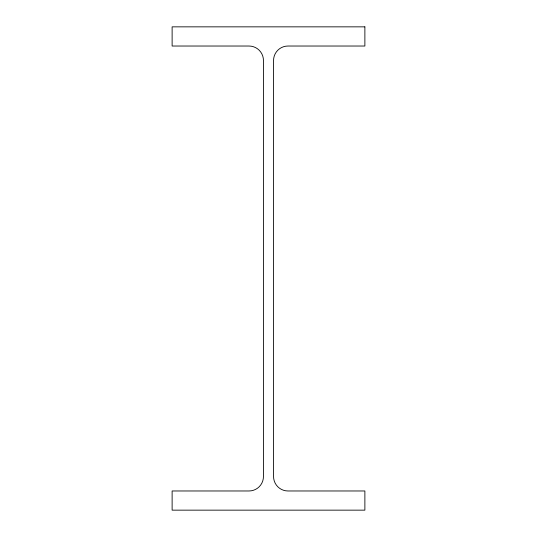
<?xml version="1.0" encoding="UTF-8"?>
<svg xmlns="http://www.w3.org/2000/svg" width="537" height="537" viewBox="0 0 537 537"><rect width="100%" height="100%" fill="white"/><g stroke="black" fill="none" stroke-linecap="round" stroke-linejoin="round"><path stroke-width="0.81" d="M364.878 26.85L172.122 26.85L172.122 46.028L249.02 46.028A14.432 14.432 0 0 1 263.445 60.459L263.445 476.541A14.432 14.432 0 0 1 249.02 490.972L172.122 490.972L172.122 510.15L364.878 510.15L364.878 490.972L287.98 490.972A14.432 14.432 0 0 1 273.555 476.541L273.555 60.459A14.432 14.432 0 0 1 287.98 46.028L364.878 46.028L364.878 26.85"/></g></svg>
